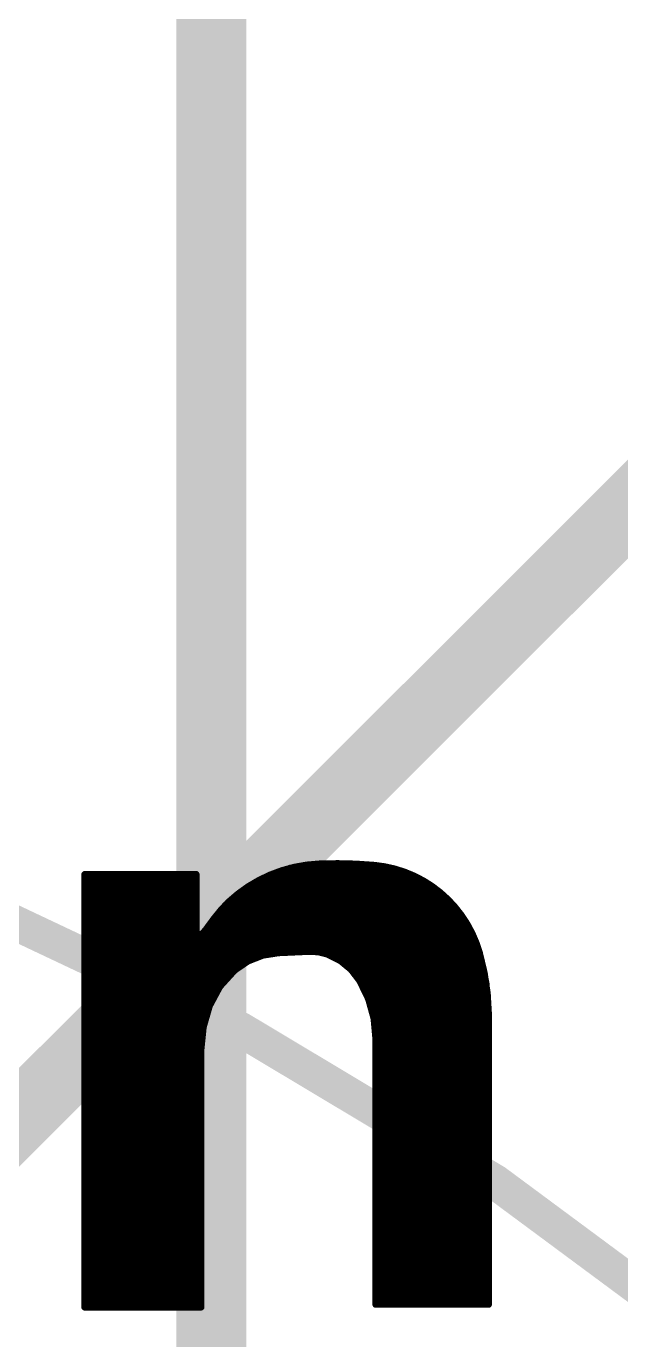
# Model space of a CAD drawing. Extents: x -24 to 84, y -14 to 41.
# Drawn here: x 24.728 to 26.886, y 25.083 to 29.857 of the extents above; entities that cross this region are included whole.
import ezdxf

# ---------------------------------------------------------------- set-up
doc = ezdxf.new("R2010")
doc.units = 0
for name, color, linetype in [('1', 12, 'CONTINUOUS'), ('16', 132, 'CONTINUOUS'), ('21', 41, 'CONTINUOUS'), ('22', 40, 'CONTINUOUS')]:
    doc.layers.add(name, color=color, linetype=linetype)

msp = doc.modelspace()

# ---------------------------------------------------------------- linework, layer by layer
at = {"layer": '1', "const_width": 0.254}
msp.add_lwpolyline([(25.4, 23.241), (25.4, 31.535)], dxfattribs=at)
at = {"layer": '16', "const_width": 0.254}
msp.add_lwpolyline([(22.82, 24.01), (33.02, 34.21)], dxfattribs=at)
at = {"layer": '21'}
for points, const_width in [([(25.9918, 26.8072, 0.0335), (25.7912, 26.8122)], 0.0254), ([(24.9403, 26.7805, 1), (24.9403, 26.7677)], 0.0127), ([(24.9467, 26.7741, 1), (24.9339, 26.7741)], 0.0127), ([(24.9467, 26.7741, 1), (24.9339, 26.7741)], 0.0127), ([(24.9403, 26.7805, 1), (24.9403, 26.7677)], 0.0127), ([(24.9403, 26.778, 1), (24.9403, 26.7653)], 0.0127), ([(25.3505, 26.7741, 1), (25.3377, 26.7741)], 0.0127), ([(25.3505, 26.7741, 1), (25.3377, 26.7741)], 0.0127), ([(25.3441, 26.7677, 1), (25.3441, 26.7805)], 0.0127), ([(25.3441, 26.7677, 1), (25.3441, 26.7805)], 0.0127), ([(25.3441, 26.7653, 1), (25.3441, 26.778)], 0.0127), ([(25.7912, 26.8122, 0.1577), (25.4965, 26.703)], 0.0254), ([(25.6183, 26.778, 1), (25.6183, 26.7653)], 0.0127), ([(25.6851, 26.803, 1), (25.687, 26.7904)], 0.0127), ([(25.688, 26.8034, 1), (25.688, 26.7906)], 0.0127), ([(25.6882, 26.7908, 1), (25.6838, 26.8027)], 0.0127), ([(25.7914, 26.8185, 1), (25.791, 26.8059)], 0.0127), ([(25.7909, 26.8185, 1), (25.7915, 26.8059)], 0.0127), ([(25.7921, 26.8059, 1), (25.7903, 26.8185)], 0.0127), ([(25.7915, 26.8059, 1), (25.7909, 26.8185)], 0.0127), ([(25.9931, 26.8134, 1), (25.9905, 26.801)], 0.0127), ([(26.2585, 26.6827, 0.1741), (25.9918, 26.8072)], 0.0254), ([(25.9924, 26.8135, 1), (25.9912, 26.8009)], 0.0127), ([(25.9912, 26.8009, 1), (25.9924, 26.8135)], 0.0127), ([(25.9916, 26.8009, 1), (25.992, 26.8135)], 0.0127), ([(26.0404, 26.7906, 1), (26.0404, 26.8034)], 0.0127), ([(26.0922, 26.7924, 1), (26.0868, 26.7809)], 0.0127), ([(26.0882, 26.7805, 1), (26.0908, 26.7929)], 0.0127), ([(26.1218, 26.7653, 1), (26.1218, 26.778)], 0.0127), ([(24.9403, 26.7526, 1), (24.9403, 26.7399)], 0.0127), ([(24.9403, 26.7272, 1), (24.9403, 26.7144)], 0.0127), ([(25.3441, 26.7399, 1), (25.3441, 26.7526)], 0.0127), ([(25.3441, 26.7144, 1), (25.3441, 26.7272)], 0.0127), ([(25.5247, 26.7272, 1), (25.5247, 26.7144)], 0.0127), ([(25.5649, 26.7526, 1), (25.5649, 26.7399)], 0.0127), ([(25.5842, 26.7657, 1), (25.5886, 26.7538)], 0.0127), ([(25.5898, 26.7544, 1), (25.583, 26.7651)], 0.0127), ([(26.1839, 26.7494, 1), (26.1761, 26.7394)], 0.0127), ([(26.1762, 26.7399, 1), (26.1762, 26.7526)], 0.0127), ([(26.1773, 26.7387, 1), (26.1827, 26.7502)], 0.0127), ([(26.2101, 26.7144, 1), (26.2101, 26.7272)], 0.0127), ([(24.9403, 26.7018, 1), (24.9403, 26.6891)], 0.0127), ([(24.9403, 26.6764, 1), (24.9403, 26.6637)], 0.0127), ([(25.3441, 26.6891, 1), (25.3441, 26.7018)], 0.0127), ([(25.3441, 26.6637, 1), (25.3441, 26.6764)], 0.0127), ([(25.4965, 26.703, 0.0664), (25.4102, 26.6141)], 0.0254), ([(25.4599, 26.6764, 1), (25.4599, 26.6637)], 0.0127), ([(25.4881, 26.7018, 1), (25.4881, 26.6891)], 0.0127), ([(25.4931, 26.7084, 1), (25.4999, 26.6976)], 0.0127), ([(25.4926, 26.708, 1), (25.5004, 26.698)], 0.0127), ([(25.5008, 26.6983, 1), (25.4922, 26.7077)], 0.0127), ([(25.5004, 26.698, 1), (25.4926, 26.708)], 0.0127), ([(26.2424, 26.6891, 1), (26.2424, 26.7018)], 0.0127), ([(26.2633, 26.6868, 1), (26.2537, 26.6786)], 0.0127), ([(26.3728, 26.4897, 0.1281), (26.2585, 26.6827)], 0.0254), ([(26.263, 26.6872, 1), (26.254, 26.6782)], 0.0127), ([(26.254, 26.6782, 1), (26.263, 26.6872)], 0.0127), ([(26.2546, 26.6777, 1), (26.2624, 26.6877)], 0.0127), ([(26.2693, 26.6637, 1), (26.2693, 26.6764)], 0.0127), ([(24.9403, 26.651, 1), (24.9403, 26.6382)], 0.0127), ([(25.3441, 26.6382, 1), (25.3441, 26.651)], 0.0127), ([(25.4361, 26.651, 1), (25.4361, 26.6382)], 0.0127), ([(25.4461, 26.6661, 1), (25.4547, 26.6567)], 0.0127), ([(25.4552, 26.6573, 1), (25.4456, 26.6655)], 0.0127), ([(26.2909, 26.6382, 1), (26.2909, 26.651)], 0.0127), ([(26.3129, 26.6284, 1), (26.3019, 26.6219)], 0.0127), ([(26.3026, 26.6211, 1), (26.3122, 26.6293)], 0.0127), ([(24.9403, 26.6256, 1), (24.9403, 26.6129)], 0.0127), ([(24.9403, 26.6002, 1), (24.9403, 26.5875)], 0.0127), ([(25.3441, 26.6129, 1), (25.3441, 26.6256)], 0.0127), ([(25.3441, 26.5875, 1), (25.3441, 26.6002)], 0.0127), ([(25.3695, 26.5608, 0.0333), (25.3822, 26.576)], 0.0254), ([(25.4102, 26.6141, 0.0022), (25.3822, 26.576)], 0.0254), ([(25.3873, 26.5723, 1), (25.3771, 26.5797)], 0.0127), ([(25.3871, 26.5719, 1), (25.3773, 26.5801)], 0.0127), ([(25.3953, 26.6002, 1), (25.3953, 26.5875)], 0.0127), ([(25.4054, 26.6182, 1), (25.415, 26.61)], 0.0127), ([(25.4051, 26.6179, 1), (25.4153, 26.6103)], 0.0127), ([(25.4153, 26.6103, 1), (25.4051, 26.6179)], 0.0127), ([(25.4153, 26.6103, 1), (25.4051, 26.6179)], 0.0127), ([(25.4145, 26.6256, 1), (25.4145, 26.6129)], 0.0127), ([(26.3109, 26.6129, 1), (26.3109, 26.6256)], 0.0127), ([(26.326, 26.5875, 1), (26.326, 26.6002)], 0.0127), ([(24.9403, 26.5748, 1), (24.9403, 26.562)], 0.0127), ([(24.9403, 26.5494, 1), (24.9403, 26.5367)], 0.0127), ([(25.3441, 26.5596, 1), (25.3441, 26.5468)], 0.0127), ([(25.3441, 26.5596, 1), (25.3441, 26.5468)], 0.0127), ([(25.3377, 26.5532, 1), (25.3505, 26.5532)], 0.0127), ([(25.3377, 26.5532, 1), (25.3505, 26.5532)], 0.0127), ([(25.3441, 26.562, 1), (25.3441, 26.5748)], 0.0127), ([(25.3517, 26.5532, 0.205), (25.3695, 26.5608)], 0.0254), ([(25.3504, 26.5594, 1), (25.353, 26.547)], 0.0127), ([(25.3517, 26.5595, 1), (25.3517, 26.5469)], 0.0127), ([(25.3517, 26.5468, 1), (25.3517, 26.5596)], 0.0127), ([(25.3517, 26.5468, 1), (25.3517, 26.5596)], 0.0127), ([(25.3578, 26.5604, 1), (25.365, 26.55)], 0.0127), ([(25.3626, 26.549, 1), (25.3601, 26.5614)], 0.0127), ([(25.3649, 26.5652, 1), (25.3741, 26.5564)], 0.0127), ([(25.3646, 26.5649, 1), (25.3744, 26.5567)], 0.0127), ([(25.3741, 26.5564, 1), (25.3649, 26.5652)], 0.0127), ([(25.3731, 26.5556, 1), (25.3659, 26.566)], 0.0127), ([(25.3758, 26.5748, 1), (25.3758, 26.562)], 0.0127), ([(25.3771, 26.5798, 1), (25.3873, 26.5722)], 0.0127), ([(25.3771, 26.5797, 1), (25.3873, 26.5723)], 0.0127), ([(26.3518, 26.5625, 1), (26.3399, 26.558)], 0.0127), ([(26.3404, 26.557, 1), (26.3513, 26.5635)], 0.0127), ([(26.341, 26.562, 1), (26.341, 26.5748)], 0.0127), ([(26.3524, 26.5367, 1), (26.3524, 26.5494)], 0.0127), ([(24.9403, 26.524, 1), (24.9403, 26.5113)], 0.0127), ([(24.9403, 26.4986, 1), (24.9403, 26.4858)], 0.0127), ([(25.6438, 26.4897, 0.1688), (25.4838, 26.4262)], 0.0254), ([(25.5852, 26.487, 1), (25.5871, 26.4744)], 0.0127), ([(25.5885, 26.4748, 1), (25.5838, 26.4866)], 0.0127), ([(25.6438, 26.4897, 0.0006), (25.7556, 26.4947)], 0.0254), ([(25.6435, 26.496, 1), (25.6441, 26.4834)], 0.0127), ([(25.6435, 26.496, 1), (25.6441, 26.4834)], 0.0127), ([(25.6448, 26.4834, 1), (25.6428, 26.496)], 0.0127), ([(25.6441, 26.4834, 1), (25.6435, 26.496)], 0.0127), ([(25.6997, 26.4858, 1), (25.6997, 26.4986)], 0.0127), ([(25.8216, 26.4846, 0.0992), (25.7556, 26.4947)], 0.0254), ([(25.7559, 26.501, 1), (25.7553, 26.4884)], 0.0127), ([(25.7553, 26.501, 1), (25.7559, 26.4884)], 0.0127), ([(25.7559, 26.4884, 1), (25.7553, 26.501)], 0.0127), ([(25.7559, 26.4884, 1), (25.7553, 26.501)], 0.0127), ([(25.7907, 26.4991, 1), (25.7875, 26.4868)], 0.0127), ([(25.7919, 26.4986, 1), (25.7919, 26.4858)], 0.0127), ([(25.7888, 26.4866, 1), (25.7894, 26.4993)], 0.0127), ([(25.8244, 26.4903, 1), (25.8188, 26.4789)], 0.0127), ([(25.9385, 26.3881, 0.1719), (25.8216, 26.4846)], 0.0254), ([(25.8238, 26.4906, 1), (25.8194, 26.4786)], 0.0127), ([(25.8194, 26.4786, 1), (25.8238, 26.4906)], 0.0127), ([(25.82, 26.4784, 1), (25.8232, 26.4908)], 0.0127), ([(26.3621, 26.5113, 1), (26.3621, 26.524)], 0.0127), ([(26.379, 26.491, 1), (26.3666, 26.4884)], 0.0127), ([(26.4058, 26.2661, 0.0668), (26.3728, 26.4897)], 0.0254), ([(26.3789, 26.4915, 1), (26.3667, 26.4879)], 0.0127), ([(26.3667, 26.4879, 1), (26.3789, 26.4915)], 0.0127), ([(26.3669, 26.4874, 1), (26.3787, 26.492)], 0.0127), ([(26.3718, 26.4858, 1), (26.3718, 26.4986)], 0.0127), ([(24.9403, 26.4732, 1), (24.9403, 26.4605)], 0.0127), ([(24.9403, 26.4478, 1), (24.9403, 26.4351)], 0.0127), ([(25.506, 26.4351, 1), (25.506, 26.4478)], 0.0127), ([(25.5296, 26.4651, 1), (25.5343, 26.4533)], 0.0127), ([(25.5355, 26.4539, 1), (25.5283, 26.4644)], 0.0127), ([(25.5511, 26.4605, 1), (25.5511, 26.4732)], 0.0127), ([(25.8573, 26.4732, 1), (25.8573, 26.4605)], 0.0127), ([(25.8716, 26.4665, 1), (25.8636, 26.4567)], 0.0127), ([(25.8648, 26.456, 1), (25.8704, 26.4673)], 0.0127), ([(25.8921, 26.4478, 1), (25.8921, 26.4351)], 0.0127), ([(26.3778, 26.4605, 1), (26.3778, 26.4732)], 0.0127), ([(26.3833, 26.4351, 1), (26.3833, 26.4478)], 0.0127), ([(24.9403, 26.4224, 1), (24.9403, 26.4096)], 0.0127), ([(24.9403, 26.397, 1), (24.9403, 26.3843)], 0.0127), ([(25.4838, 26.4262, 0.1229), (25.3924, 26.2966)], 0.0254), ([(25.4515, 26.3843, 1), (25.4515, 26.397)], 0.0127), ([(25.4746, 26.4096, 1), (25.4746, 26.4224)], 0.0127), ([(25.4802, 26.4314, 1), (25.4874, 26.421)], 0.0127), ([(25.4797, 26.431, 1), (25.4879, 26.4214)], 0.0127), ([(25.4885, 26.4219, 1), (25.4791, 26.4305)], 0.0127), ([(25.4879, 26.4214, 1), (25.4797, 26.431)], 0.0127), ([(25.9123, 26.4328, 1), (25.9022, 26.425)], 0.0127), ([(25.9032, 26.424, 1), (25.9113, 26.4338)], 0.0127), ([(25.9171, 26.4224, 1), (25.9171, 26.4096)], 0.0127), ([(25.9366, 26.397, 1), (25.9366, 26.3843)], 0.0127), ([(25.9442, 26.3909, 1), (25.9328, 26.3853)], 0.0127), ([(25.9969, 26.1772, 0.136), (25.9385, 26.3881)], 0.0254), ([(25.9439, 26.3914, 1), (25.9331, 26.3848)], 0.0127), ([(25.9331, 26.3848, 1), (25.9439, 26.3914)], 0.0127), ([(25.9335, 26.3842, 1), (25.9435, 26.392)], 0.0127), ([(26.3888, 26.4096, 1), (26.3888, 26.4224)], 0.0127), ([(26.3943, 26.3843, 1), (26.3943, 26.397)], 0.0127), ([(24.9403, 26.3716, 1), (24.9403, 26.3589)], 0.0127), ([(24.9403, 26.3462, 1), (24.9403, 26.3334)], 0.0127), ([(25.4156, 26.3334, 1), (25.4156, 26.3462)], 0.0127), ([(25.4254, 26.3713, 1), (25.4348, 26.3628)], 0.0127), ([(25.4357, 26.364, 1), (25.4245, 26.37)], 0.0127), ([(25.4292, 26.3589, 1), (25.4292, 26.3716)], 0.0127), ([(25.9496, 26.3716, 1), (25.9496, 26.3589)], 0.0127), ([(25.9619, 26.3462, 1), (25.9619, 26.3334)], 0.0127), ([(26.4031, 26.3795, 1), (26.3904, 26.3785)], 0.0127), ([(26.3906, 26.3777, 1), (26.403, 26.3803)], 0.0127), ([(26.3979, 26.3589, 1), (26.3979, 26.3716)], 0.0127), ([(26.3999, 26.3334, 1), (26.3999, 26.3462)], 0.0127), ([(24.9403, 26.3208, 1), (24.9403, 26.3081)], 0.0127), ([(24.9403, 26.2954, 1), (24.9403, 26.2827)], 0.0127), ([(25.3924, 26.2966, 0.0895), (25.3619, 26.1391)], 0.0254), ([(25.3868, 26.2996, 1), (25.398, 26.2936)], 0.0127), ([(25.3865, 26.2989, 1), (25.3983, 26.2943)], 0.0127), ([(25.3985, 26.2948, 1), (25.3863, 26.2984)], 0.0127), ([(25.3983, 26.2943, 1), (25.3865, 26.2989)], 0.0127), ([(25.3902, 26.2827, 1), (25.3902, 26.2954)], 0.0127), ([(25.4019, 26.3081, 1), (25.4019, 26.3208)], 0.0127), ([(25.9767, 26.3234, 1), (25.9645, 26.32)], 0.0127), ([(25.9649, 26.3189, 1), (25.9763, 26.3245)], 0.0127), ([(25.9726, 26.3208, 1), (25.9726, 26.3081)], 0.0127), ([(25.9797, 26.2954, 1), (25.9797, 26.2827)], 0.0127), ([(26.4019, 26.3081, 1), (26.4019, 26.3208)], 0.0127), ([(26.404, 26.2827, 1), (26.404, 26.2954)], 0.0127), ([(24.9403, 26.27, 1), (24.9403, 26.2572)], 0.0127), ([(25.3829, 26.2572, 1), (25.3829, 26.27)], 0.0127), ([(25.9867, 26.27, 1), (25.9867, 26.2572)], 0.0127), ([(25.9966, 26.2512, 1), (25.984, 26.2501)], 0.0127), ([(25.9842, 26.2489, 1), (25.9964, 26.2523)], 0.0127), ([(26.3995, 26.2656, 1), (26.4121, 26.2666)], 0.0127), ([(26.3995, 26.266, 1), (26.4121, 26.2662)], 0.0127), ([(26.4122, 26.2661, 1), (26.3995, 26.2661)], 0.0127), ([(26.4122, 26.2661, 1), (26.3995, 26.2661)], 0.0127), ([(26.4058, 26.2572, 1), (26.4058, 26.27)], 0.0127), ([(24.9403, 26.2446, 1), (24.9403, 26.2319)], 0.0127), ([(24.9403, 26.2192, 1), (24.9403, 26.2065)], 0.0127), ([(25.364, 26.221, 1), (25.3762, 26.2175)], 0.0127), ([(25.3764, 26.2186, 1), (25.3638, 26.2199)], 0.0127), ([(25.3695, 26.2065, 1), (25.3695, 26.2192)], 0.0127), ([(25.3756, 26.2319, 1), (25.3756, 26.2446)], 0.0127), ([(25.9914, 26.2446, 1), (25.9914, 26.2319)], 0.0127), ([(25.9937, 26.2192, 1), (25.9937, 26.2065)], 0.0127), ([(26.4058, 26.2319, 1), (26.4058, 26.2446)], 0.0127), ([(26.4058, 26.2065, 1), (26.4058, 26.2192)], 0.0127), ([(24.9403, 26.1938, 1), (24.9403, 26.181)], 0.0127), ([(24.9403, 26.1684, 1), (24.9403, 26.1557)], 0.0127), ([(25.3642, 26.1557, 1), (25.3642, 26.1684)], 0.0127), ([(25.3668, 26.181, 1), (25.3668, 26.1938)], 0.0127), ([(25.996, 26.1938, 1), (25.996, 26.181)], 0.0127), ([(26.0033, 26.1772, 1), (25.9905, 26.1772)], 0.0127), ([(26.0033, 26.1772, 1), (25.9905, 26.1772)], 0.0127), ([(25.9906, 26.1766, 1), (26.0032, 26.1778)], 0.0127), ([(25.9906, 26.1772, 1), (26.0032, 26.1772)], 0.0127), ([(25.9969, 26.1684, 1), (25.9969, 26.1557)], 0.0127), ([(26.4058, 26.181, 1), (26.4058, 26.1938)], 0.0127), ([(26.4058, 26.1557, 1), (26.4058, 26.1684)], 0.0127), ([(24.9403, 26.143, 1), (24.9403, 26.1303)], 0.0127), ([(24.9403, 26.1176, 1), (24.9403, 26.1048)], 0.0127), ([(25.3619, 26.1391, 0.0064), (25.3619, 26.0706)], 0.0254), ([(25.3683, 26.1391, 1), (25.3556, 26.1391)], 0.0127), ([(25.3682, 26.139, 1), (25.3556, 26.1392)], 0.0127), ([(25.3556, 26.1397, 1), (25.3682, 26.1385)], 0.0127), ([(25.3556, 26.1392, 1), (25.3682, 26.139)], 0.0127), ([(25.3619, 26.1303, 1), (25.3619, 26.143)], 0.0127), ([(25.3619, 26.1048, 1), (25.3619, 26.1176)], 0.0127), ([(25.9969, 26.1176, 1), (25.9969, 26.1048)], 0.0127), ([(25.9969, 26.143, 1), (25.9969, 26.1303)], 0.0127), ([(26.4058, 26.1303, 1), (26.4058, 26.143)], 0.0127), ([(26.4058, 26.1048, 1), (26.4058, 26.1176)], 0.0127), ([(24.9403, 26.0922, 1), (24.9403, 26.0795)], 0.0127), ([(24.9403, 26.0668, 1), (24.9403, 26.0541)], 0.0127), ([(25.3683, 26.0706, 1), (25.3556, 26.0706)], 0.0127), ([(25.3556, 26.0705, 1), (25.3682, 26.0707)], 0.0127), ([(25.3619, 26.0795, 1), (25.3619, 26.0922)], 0.0127), ([(25.3619, 26.0541, 1), (25.3619, 26.0668)], 0.0127), ([(25.9969, 26.0922, 1), (25.9969, 26.0795)], 0.0127), ([(25.9969, 26.0668, 1), (25.9969, 26.0541)], 0.0127), ([(26.4058, 26.0795, 1), (26.4058, 26.0922)], 0.0127), ([(26.4058, 26.0541, 1), (26.4058, 26.0668)], 0.0127), ([(24.9403, 26.0414, 1), (24.9403, 26.0286)], 0.0127), ([(24.9403, 26.016, 1), (24.9403, 26.0033)], 0.0127), ([(25.3619, 26.0286, 1), (25.3619, 26.0414)], 0.0127), ([(25.3619, 26.0033, 1), (25.3619, 26.016)], 0.0127), ([(25.9969, 26.0414, 1), (25.9969, 26.0286)], 0.0127), ([(25.9969, 26.016, 1), (25.9969, 26.0033)], 0.0127), ([(26.4058, 26.0286, 1), (26.4058, 26.0414)], 0.0127), ([(26.4058, 26.0033, 1), (26.4058, 26.016)], 0.0127), ([(24.9403, 25.9906, 1), (24.9403, 25.9779)], 0.0127), ([(24.9403, 25.9652, 1), (24.9403, 25.9524)], 0.0127), ([(25.3619, 25.9779, 1), (25.3619, 25.9906)], 0.0127), ([(25.3619, 25.9524, 1), (25.3619, 25.9652)], 0.0127), ([(25.9969, 25.9652, 1), (25.9969, 25.9524)], 0.0127), ([(25.9969, 25.9906, 1), (25.9969, 25.9779)], 0.0127), ([(26.4058, 25.9779, 1), (26.4058, 25.9906)], 0.0127), ([(26.4058, 25.9524, 1), (26.4058, 25.9652)], 0.0127), ([(24.9403, 25.9398, 1), (24.9403, 25.9271)], 0.0127), ([(24.9403, 25.9144, 1), (24.9403, 25.9017)], 0.0127), ([(25.3619, 25.9271, 1), (25.3619, 25.9398)], 0.0127), ([(25.3619, 25.9017, 1), (25.3619, 25.9144)], 0.0127), ([(25.9969, 25.9398, 1), (25.9969, 25.9271)], 0.0127), ([(25.9969, 25.9144, 1), (25.9969, 25.9017)], 0.0127), ([(26.4058, 25.9271, 1), (26.4058, 25.9398)], 0.0127), ([(26.4058, 25.9017, 1), (26.4058, 25.9144)], 0.0127), ([(24.9403, 25.889, 1), (24.9403, 25.8762)], 0.0127), ([(25.3619, 25.8762, 1), (25.3619, 25.889)], 0.0127), ([(25.9969, 25.889, 1), (25.9969, 25.8762)], 0.0127), ([(26.4058, 25.8762, 1), (26.4058, 25.889)], 0.0127), ([(24.9403, 25.8636, 1), (24.9403, 25.8509)], 0.0127), ([(24.9403, 25.8382, 1), (24.9403, 25.8255)], 0.0127), ([(25.3619, 25.8509, 1), (25.3619, 25.8636)], 0.0127), ([(25.3619, 25.8255, 1), (25.3619, 25.8382)], 0.0127), ([(25.9969, 25.8636, 1), (25.9969, 25.8509)], 0.0127), ([(25.9969, 25.8382, 1), (25.9969, 25.8255)], 0.0127), ([(26.4058, 25.8509, 1), (26.4058, 25.8636)], 0.0127), ([(26.4058, 25.8255, 1), (26.4058, 25.8382)], 0.0127), ([(24.9403, 25.8128, 1), (24.9403, 25.8)], 0.0127), ([(24.9403, 25.7874, 1), (24.9403, 25.7747)], 0.0127), ([(25.3619, 25.8, 1), (25.3619, 25.8128)], 0.0127), ([(25.3619, 25.7747, 1), (25.3619, 25.7874)], 0.0127), ([(25.9969, 25.8128, 1), (25.9969, 25.8)], 0.0127), ([(25.9969, 25.7874, 1), (25.9969, 25.7747)], 0.0127), ([(26.4058, 25.8, 1), (26.4058, 25.8128)], 0.0127), ([(26.4058, 25.7747, 1), (26.4058, 25.7874)], 0.0127), ([(24.9403, 25.762, 1), (24.9403, 25.7492)], 0.0127), ([(24.9403, 25.7366, 1), (24.9403, 25.7238)], 0.0127), ([(25.3619, 25.7492, 1), (25.3619, 25.762)], 0.0127), ([(25.3619, 25.7238, 1), (25.3619, 25.7366)], 0.0127), ([(25.9969, 25.762, 1), (25.9969, 25.7492)], 0.0127), ([(25.9969, 25.7366, 1), (25.9969, 25.7238)], 0.0127), ([(26.4058, 25.7492, 1), (26.4058, 25.762)], 0.0127), ([(26.4058, 25.7238, 1), (26.4058, 25.7366)], 0.0127), ([(24.9403, 25.7112, 1), (24.9403, 25.6985)], 0.0127), ([(24.9403, 25.6858, 1), (24.9403, 25.673)], 0.0127), ([(25.3619, 25.6985, 1), (25.3619, 25.7112)], 0.0127), ([(25.3619, 25.673, 1), (25.3619, 25.6858)], 0.0127), ([(25.9969, 25.6858, 1), (25.9969, 25.673)], 0.0127), ([(25.9969, 25.7112, 1), (25.9969, 25.6985)], 0.0127), ([(26.4058, 25.6985, 1), (26.4058, 25.7112)], 0.0127), ([(26.4058, 25.673, 1), (26.4058, 25.6858)], 0.0127), ([(24.9403, 25.6604, 1), (24.9403, 25.6476)], 0.0127), ([(24.9403, 25.635, 1), (24.9403, 25.6223)], 0.0127), ([(25.3619, 25.6476, 1), (25.3619, 25.6604)], 0.0127), ([(25.3619, 25.6223, 1), (25.3619, 25.635)], 0.0127), ([(25.9969, 25.6604, 1), (25.9969, 25.6476)], 0.0127), ([(25.9969, 25.635, 1), (25.9969, 25.6223)], 0.0127), ([(26.4058, 25.6476, 1), (26.4058, 25.6604)], 0.0127), ([(26.4058, 25.6223, 1), (26.4058, 25.635)], 0.0127), ([(24.9403, 25.6096, 1), (24.9403, 25.5968)], 0.0127), ([(24.9403, 25.5842, 1), (24.9403, 25.5714)], 0.0127), ([(25.3619, 25.5968, 1), (25.3619, 25.6096)], 0.0127), ([(25.3619, 25.5714, 1), (25.3619, 25.5842)], 0.0127), ([(25.9969, 25.6096, 1), (25.9969, 25.5968)], 0.0127), ([(25.9969, 25.5842, 1), (25.9969, 25.5714)], 0.0127), ([(26.4058, 25.5968, 1), (26.4058, 25.6096)], 0.0127), ([(26.4058, 25.5714, 1), (26.4058, 25.5842)], 0.0127), ([(24.9403, 25.5588, 1), (24.9403, 25.5461)], 0.0127), ([(24.9403, 25.5334, 1), (24.9403, 25.5206)], 0.0127), ([(25.3619, 25.5461, 1), (25.3619, 25.5588)], 0.0127), ([(25.3619, 25.5206, 1), (25.3619, 25.5334)], 0.0127), ([(25.9969, 25.5334, 1), (25.9969, 25.5206)], 0.0127), ([(25.9969, 25.5588, 1), (25.9969, 25.5461)], 0.0127), ([(26.4058, 25.5461, 1), (26.4058, 25.5588)], 0.0127), ([(26.4058, 25.5206, 1), (26.4058, 25.5334)], 0.0127), ([(24.9403, 25.508, 1), (24.9403, 25.4952)], 0.0127), ([(24.9403, 25.4826, 1), (24.9403, 25.4699)], 0.0127), ([(25.3619, 25.4952, 1), (25.3619, 25.508)], 0.0127), ([(25.3619, 25.4699, 1), (25.3619, 25.4826)], 0.0127), ([(25.9969, 25.508, 1), (25.9969, 25.4952)], 0.0127), ([(25.9969, 25.4826, 1), (25.9969, 25.4699)], 0.0127), ([(26.4058, 25.4952, 1), (26.4058, 25.508)], 0.0127), ([(26.4058, 25.4699, 1), (26.4058, 25.4826)], 0.0127), ([(24.9403, 25.4572, 1), (24.9403, 25.4444)], 0.0127), ([(25.3619, 25.4444, 1), (25.3619, 25.4572)], 0.0127), ([(25.9969, 25.4572, 1), (25.9969, 25.4444)], 0.0127), ([(26.4058, 25.4444, 1), (26.4058, 25.4572)], 0.0127), ([(24.9403, 25.4318, 1), (24.9403, 25.419)], 0.0127), ([(24.9403, 25.4064, 1), (24.9403, 25.3937)], 0.0127), ([(25.3619, 25.419, 1), (25.3619, 25.4318)], 0.0127), ([(25.3619, 25.3937, 1), (25.3619, 25.4064)], 0.0127), ([(25.9969, 25.4318, 1), (25.9969, 25.419)], 0.0127), ([(25.9969, 25.4064, 1), (25.9969, 25.3937)], 0.0127), ([(26.4058, 25.419, 1), (26.4058, 25.4318)], 0.0127), ([(26.4058, 25.3937, 1), (26.4058, 25.4064)], 0.0127), ([(24.9403, 25.381, 1), (24.9403, 25.3682)], 0.0127), ([(24.9403, 25.3556, 1), (24.9403, 25.3428)], 0.0127), ([(25.3619, 25.3682, 1), (25.3619, 25.381)], 0.0127), ([(25.3619, 25.3428, 1), (25.3619, 25.3556)], 0.0127), ([(25.9969, 25.381, 1), (25.9969, 25.3682)], 0.0127), ([(25.9969, 25.3556, 1), (25.9969, 25.3428)], 0.0127), ([(26.4058, 25.3682, 1), (26.4058, 25.381)], 0.0127), ([(26.4058, 25.3428, 1), (26.4058, 25.3556)], 0.0127), ([(24.9403, 25.3302, 1), (24.9403, 25.3175)], 0.0127), ([(24.9403, 25.3048, 1), (24.9403, 25.292)], 0.0127), ([(25.3619, 25.3175, 1), (25.3619, 25.3302)], 0.0127), ([(25.3619, 25.292, 1), (25.3619, 25.3048)], 0.0127), ([(25.9969, 25.3048, 1), (25.9969, 25.292)], 0.0127), ([(25.9969, 25.3302, 1), (25.9969, 25.3175)], 0.0127), ([(26.4058, 25.3175, 1), (26.4058, 25.3302)], 0.0127), ([(26.4058, 25.292, 1), (26.4058, 25.3048)], 0.0127), ([(24.9403, 25.2794, 1), (24.9403, 25.2666)], 0.0127), ([(24.9403, 25.254, 1), (24.9403, 25.2413)], 0.0127), ([(25.3619, 25.2666, 1), (25.3619, 25.2794)], 0.0127), ([(25.3619, 25.2413, 1), (25.3619, 25.254)], 0.0127), ([(25.9969, 25.2794, 1), (25.9969, 25.2666)], 0.0127), ([(25.9969, 25.254, 1), (25.9969, 25.2413)], 0.0127), ([(26.4058, 25.2666, 1), (26.4058, 25.2794)], 0.0127), ([(26.4058, 25.2413, 1), (26.4058, 25.254)], 0.0127), ([(24.9403, 25.2286, 1), (24.9403, 25.2158)], 0.0127), ([(24.9403, 25.2083, 1), (24.9403, 25.1956)], 0.0127), ([(24.9403, 25.2083, 1), (24.9403, 25.1956)], 0.0127), ([(24.9339, 25.2019, 1), (24.9467, 25.2019)], 0.0127), ([(24.9339, 25.2019, 1), (24.9467, 25.2019)], 0.0127), ([(25.3556, 25.2019, 1), (25.3683, 25.2019)], 0.0127), ([(25.3556, 25.2019, 1), (25.3683, 25.2019)], 0.0127), ([(25.3619, 25.2158, 1), (25.3619, 25.2286)], 0.0127), ([(25.3619, 25.1956, 1), (25.3619, 25.2083)], 0.0127), ([(25.3619, 25.1956, 1), (25.3619, 25.2083)], 0.0127), ([(25.9969, 25.2286, 1), (25.9969, 25.2158)], 0.0127), ([(25.9969, 25.2184, 1), (25.9969, 25.2056)], 0.0127), ([(25.9969, 25.2184, 1), (25.9969, 25.2056)], 0.0127), ([(25.9905, 25.212, 1), (26.0033, 25.212)], 0.0127), ([(25.9905, 25.212, 1), (26.0033, 25.212)], 0.0127), ([(26.3995, 25.212, 1), (26.4122, 25.212)], 0.0127), ([(26.3995, 25.212, 1), (26.4122, 25.212)], 0.0127), ([(26.4058, 25.2158, 1), (26.4058, 25.2286)], 0.0127), ([(26.4058, 25.2056, 1), (26.4058, 25.2184)], 0.0127), ([(26.4058, 25.2056, 1), (26.4058, 25.2184)], 0.0127)]:
    msp.add_lwpolyline(points, format="xyb", dxfattribs=dict(at, const_width=const_width))
at = {"layer": '21', "const_width": 0.0254}
for points in [[(24.9403, 26.7741), (25.3441, 26.7741)], [(24.9403, 25.2019), (24.9403, 26.7741)], [(24.9403, 25.2019), (24.9403, 26.7741)], [(24.9403, 26.7741), (25.3441, 26.7741)], [(24.9403, 26.7716), (25.3441, 26.7716)], [(25.3441, 26.7741), (25.3441, 26.5532)], [(25.3441, 26.7741), (25.3441, 26.5532)], [(25.5864, 26.7598), (25.686, 26.7967)], [(25.6183, 26.7716), (26.1218, 26.7716)], [(25.686, 26.7967), (25.7912, 26.8122)], [(25.688, 26.797), (26.0404, 26.797)], [(25.7912, 26.8122), (25.9918, 26.8072)], [(25.9918, 26.8072), (26.0895, 26.7867)], [(26.0895, 26.7867), (26.18, 26.7444)], [(24.9403, 26.7462), (25.3441, 26.7462)], [(24.9403, 26.7208), (25.3441, 26.7208)], [(25.4965, 26.703), (25.5864, 26.7598)], [(25.5247, 26.7208), (26.2101, 26.7208)], [(25.5649, 26.7462), (26.1762, 26.7462)], [(26.18, 26.7444), (26.2585, 26.6827)], [(24.9403, 26.6954), (25.3441, 26.6954)], [(24.9403, 26.67), (25.3441, 26.67)], [(25.4504, 26.6614), (25.4965, 26.703)], [(25.4599, 26.67), (26.2693, 26.67)], [(25.4881, 26.6954), (26.2424, 26.6954)], [(26.2585, 26.6827), (26.3074, 26.6252)], [(24.9403, 26.6446), (25.3441, 26.6446)], [(25.4102, 26.6141), (25.4504, 26.6614)], [(25.4361, 26.6446), (26.2909, 26.6446)], [(26.3074, 26.6252), (26.3459, 26.5602)], [(24.9403, 26.6192), (25.3441, 26.6192)], [(24.9403, 26.5938), (25.3441, 26.5938)], [(25.3695, 26.5608), (25.3822, 26.576)], [(25.3822, 26.576), (25.4102, 26.6141)], [(25.3953, 26.5938), (26.326, 26.5938)], [(25.4145, 26.6192), (26.3109, 26.6192)], [(24.9403, 26.5684), (25.3441, 26.5684)], [(24.9403, 26.543), (26.3524, 26.543)], [(25.3441, 26.5532), (25.3517, 26.5532)], [(25.3441, 26.5532), (25.3517, 26.5532)], [(25.3517, 26.5532), (25.3614, 26.5552)], [(25.3614, 26.5552), (25.3695, 26.5608)], [(25.3758, 26.5684), (26.341, 26.5684)], [(26.3459, 26.5602), (26.3728, 26.4897)], [(24.9403, 26.5176), (26.3621, 26.5176)], [(24.9403, 26.4922), (25.6997, 26.4922)], [(25.5862, 26.4807), (25.5319, 26.4592)], [(25.6438, 26.4897), (25.5862, 26.4807)], [(25.7556, 26.4947), (25.6438, 26.4897)], [(25.7891, 26.4929), (25.7556, 26.4947)], [(25.8216, 26.4846), (25.7891, 26.4929)], [(25.7919, 26.4922), (26.3718, 26.4922)], [(25.8676, 26.4616), (25.8216, 26.4846)], [(26.3728, 26.4897), (26.3968, 26.379)], [(24.9403, 26.4668), (25.5511, 26.4668)], [(24.9403, 26.4414), (25.506, 26.4414)], [(25.5319, 26.4592), (25.4838, 26.4262)], [(25.8573, 26.4668), (26.3778, 26.4668)], [(25.9072, 26.4289), (25.8676, 26.4616)], [(25.8921, 26.4414), (26.3833, 26.4414)], [(24.9403, 26.416), (25.4746, 26.416)], [(24.9403, 26.3906), (25.4515, 26.3906)], [(25.4838, 26.4262), (25.4301, 26.367)], [(25.9385, 26.3881), (25.9072, 26.4289)], [(25.9171, 26.416), (26.3888, 26.416)], [(25.9366, 26.3906), (26.3943, 26.3906)], [(25.9706, 26.3217), (25.9385, 26.3881)], [(24.9403, 26.3652), (25.4292, 26.3652)], [(24.9403, 26.3398), (25.4156, 26.3398)], [(25.4301, 26.367), (25.3924, 26.2966)], [(25.9496, 26.3652), (26.3979, 26.3652)], [(25.9619, 26.3398), (26.3999, 26.3398)], [(26.3968, 26.379), (26.4058, 26.2661)], [(24.9403, 26.3144), (25.4019, 26.3144)], [(24.9403, 26.289), (25.3902, 26.289)], [(25.3924, 26.2966), (25.3701, 26.2192)], [(25.9903, 26.2506), (25.9706, 26.3217)], [(25.9726, 26.3144), (26.4019, 26.3144)], [(25.9797, 26.289), (26.404, 26.289)], [(24.9403, 26.2636), (25.3829, 26.2636)], [(25.9867, 26.2636), (26.4058, 26.2636)], [(25.9969, 26.1772), (25.9903, 26.2506)], [(26.4058, 26.2661), (26.4058, 25.212)], [(26.4058, 26.2661), (26.4058, 25.212)], [(24.9403, 26.2382), (25.3756, 26.2382)], [(24.9403, 26.2128), (25.3695, 26.2128)], [(25.3701, 26.2192), (25.3619, 26.1391)], [(25.9914, 26.2382), (26.4058, 26.2382)], [(25.9937, 26.2128), (26.4058, 26.2128)], [(24.9403, 26.1874), (25.3668, 26.1874)], [(24.9403, 26.162), (25.3642, 26.162)], [(25.996, 26.1874), (26.4058, 26.1874)], [(25.9969, 25.212), (25.9969, 26.1772)], [(25.9969, 25.212), (25.9969, 26.1772)], [(25.9969, 26.162), (26.4058, 26.162)], [(24.9403, 26.1366), (25.3619, 26.1366)], [(24.9403, 26.1112), (25.3619, 26.1112)], [(25.3619, 26.1391), (25.3619, 25.2019)], [(25.9969, 26.1366), (26.4058, 26.1366)], [(25.9969, 26.1112), (26.4058, 26.1112)], [(24.9403, 26.0858), (25.3619, 26.0858)], [(24.9403, 26.0604), (25.3619, 26.0604)], [(25.3619, 26.0706), (25.3619, 25.2019)], [(25.9969, 26.0858), (26.4058, 26.0858)], [(25.9969, 26.0604), (26.4058, 26.0604)], [(24.9403, 26.035), (25.3619, 26.035)], [(24.9403, 26.0096), (25.3619, 26.0096)], [(25.9969, 26.035), (26.4058, 26.035)], [(25.9969, 26.0096), (26.4058, 26.0096)], [(24.9403, 25.9842), (25.3619, 25.9842)], [(24.9403, 25.9588), (25.3619, 25.9588)], [(25.9969, 25.9842), (26.4058, 25.9842)], [(25.9969, 25.9588), (26.4058, 25.9588)], [(24.9403, 25.9334), (25.3619, 25.9334)], [(24.9403, 25.908), (25.3619, 25.908)], [(25.9969, 25.9334), (26.4058, 25.9334)], [(25.9969, 25.908), (26.4058, 25.908)], [(24.9403, 25.8826), (25.3619, 25.8826)], [(25.9969, 25.8826), (26.4058, 25.8826)], [(24.9403, 25.8572), (25.3619, 25.8572)], [(24.9403, 25.8318), (25.3619, 25.8318)], [(25.9969, 25.8572), (26.4058, 25.8572)], [(25.9969, 25.8318), (26.4058, 25.8318)], [(24.9403, 25.8064), (25.3619, 25.8064)], [(24.9403, 25.781), (25.3619, 25.781)], [(25.9969, 25.8064), (26.4058, 25.8064)], [(25.9969, 25.781), (26.4058, 25.781)], [(24.9403, 25.7556), (25.3619, 25.7556)], [(24.9403, 25.7302), (25.3619, 25.7302)], [(25.9969, 25.7556), (26.4058, 25.7556)], [(25.9969, 25.7302), (26.4058, 25.7302)], [(24.9403, 25.7048), (25.3619, 25.7048)], [(24.9403, 25.6794), (25.3619, 25.6794)], [(25.9969, 25.7048), (26.4058, 25.7048)], [(25.9969, 25.6794), (26.4058, 25.6794)], [(24.9403, 25.654), (25.3619, 25.654)], [(24.9403, 25.6286), (25.3619, 25.6286)], [(25.9969, 25.654), (26.4058, 25.654)], [(25.9969, 25.6286), (26.4058, 25.6286)], [(24.9403, 25.6032), (25.3619, 25.6032)], [(24.9403, 25.5778), (25.3619, 25.5778)], [(25.9969, 25.6032), (26.4058, 25.6032)], [(25.9969, 25.5778), (26.4058, 25.5778)], [(24.9403, 25.5524), (25.3619, 25.5524)], [(24.9403, 25.527), (25.3619, 25.527)], [(25.9969, 25.5524), (26.4058, 25.5524)], [(25.9969, 25.527), (26.4058, 25.527)], [(24.9403, 25.5016), (25.3619, 25.5016)], [(25.9969, 25.5016), (26.4058, 25.5016)], [(24.9403, 25.4762), (25.3619, 25.4762)], [(24.9403, 25.4508), (25.3619, 25.4508)], [(25.9969, 25.4762), (26.4058, 25.4762)], [(25.9969, 25.4508), (26.4058, 25.4508)], [(24.9403, 25.4254), (25.3619, 25.4254)], [(24.9403, 25.4), (25.3619, 25.4)], [(25.9969, 25.4254), (26.4058, 25.4254)], [(25.9969, 25.4), (26.4058, 25.4)], [(24.9403, 25.3746), (25.3619, 25.3746)], [(24.9403, 25.3492), (25.3619, 25.3492)], [(25.9969, 25.3746), (26.4058, 25.3746)], [(25.9969, 25.3492), (26.4058, 25.3492)], [(24.9403, 25.3238), (25.3619, 25.3238)], [(24.9403, 25.2984), (25.3619, 25.2984)], [(25.9969, 25.3238), (26.4058, 25.3238)], [(25.9969, 25.2984), (26.4058, 25.2984)], [(24.9403, 25.273), (25.3619, 25.273)], [(24.9403, 25.2476), (25.3619, 25.2476)], [(25.9969, 25.273), (26.4058, 25.273)], [(25.9969, 25.2476), (26.4058, 25.2476)], [(24.9403, 25.2222), (25.3619, 25.2222)], [(25.3619, 25.2019), (24.9403, 25.2019)], [(25.3619, 25.2019), (24.9403, 25.2019)], [(25.9969, 25.2222), (26.4058, 25.2222)], [(26.4058, 25.212), (25.9969, 25.212)], [(26.4058, 25.212), (25.9969, 25.212)]]:
    msp.add_lwpolyline(points, dxfattribs=at)
at = {"layer": '22'}
for points, const_width in [([(20.32, -0.99, 1), (20.32, 34.01, 1), (20.32, -0.99)], 0.1778), ([(20.32, 5.51, 1), (20.32, 27.51, 1), (20.32, 5.51)], 0.127)]:
    msp.add_lwpolyline(points, format="xyb", dxfattribs=dict(at, const_width=const_width))

doc.saveas('drawing.dxf')
